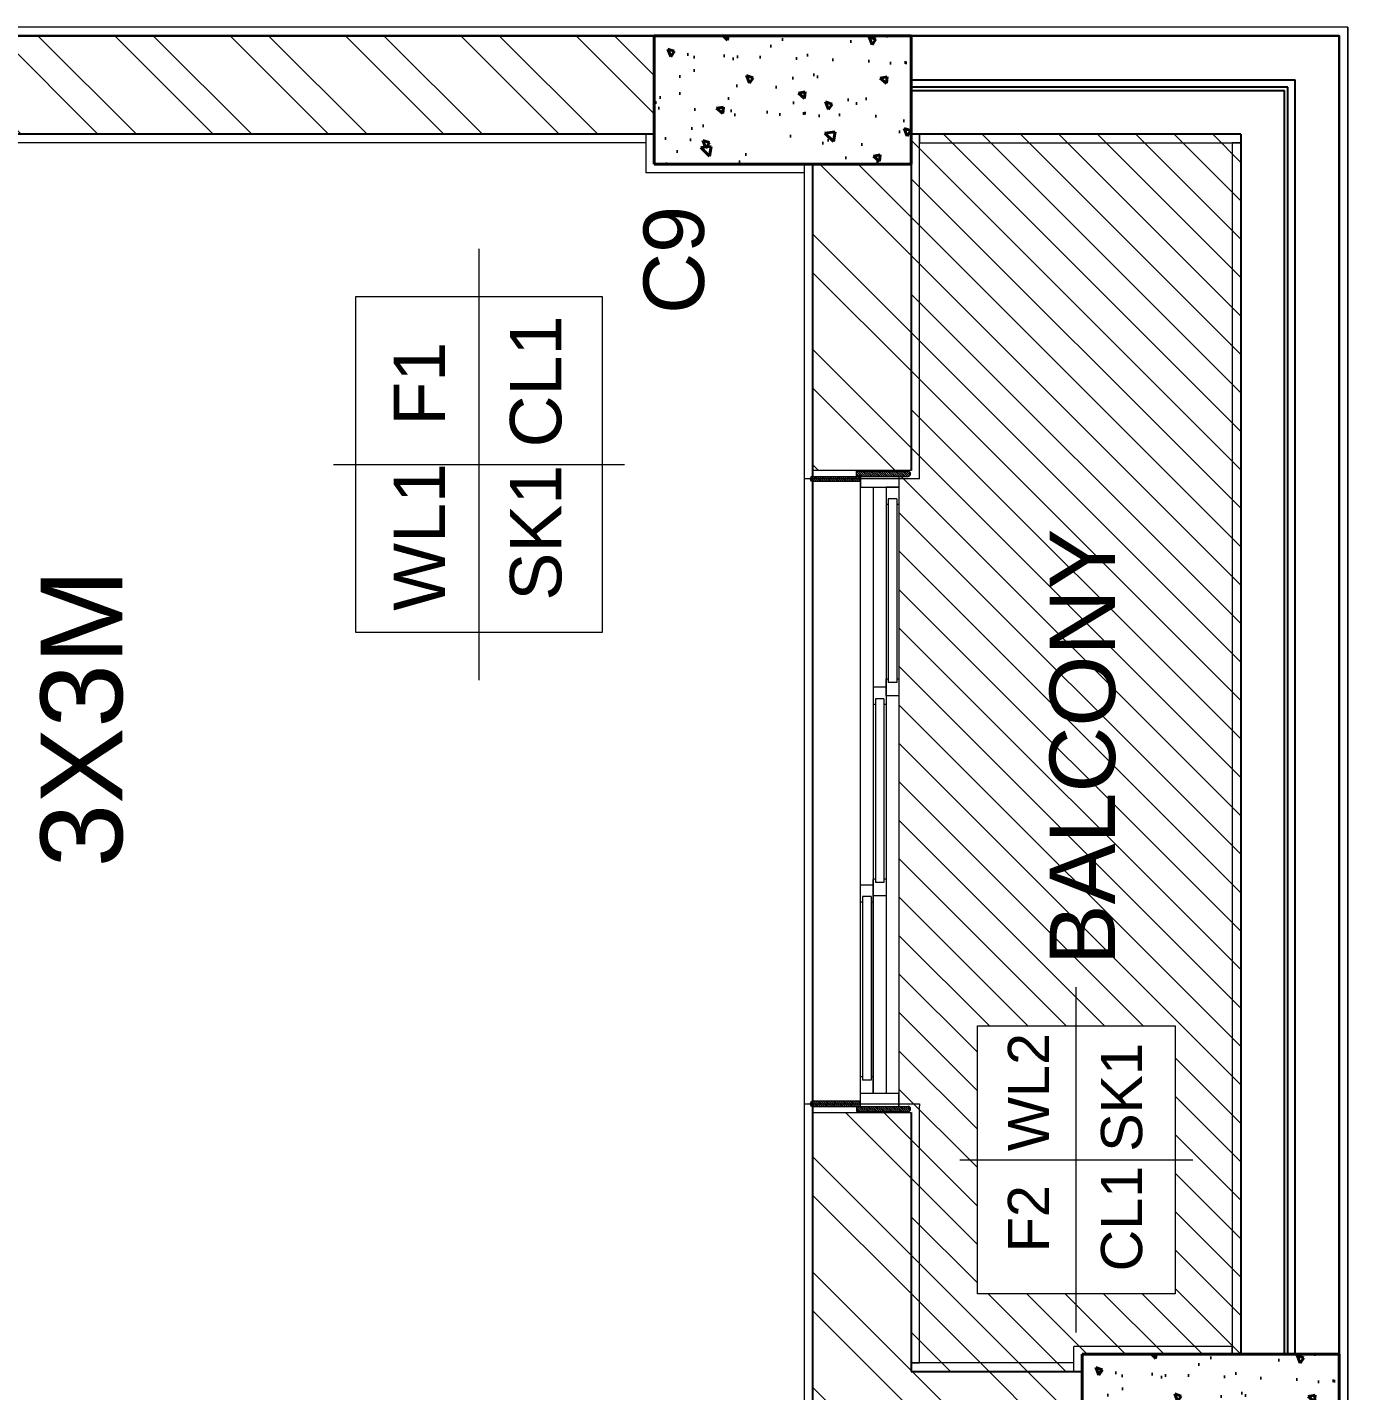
# Model space of a CAD drawing. Header units: millimetres. Extents: x 90 to 321, y 179 to 304.
# Drawn here: x 127.334 to 130.419, y 232.337 to 235.522 of the extents above; entities that cross this region are included whole.
import ezdxf

# ---------------------------------------------------------------- set-up
doc = ezdxf.new("R2010")
doc.units = ezdxf.units.MM
doc.linetypes.add('DASHDOTX2', pattern=[50.8, 25.4, -12.7, 0, -12.7])
for name, color, linetype, lineweight in [('CENTERLINE', 251, 'DASHDOTX2', 15), ('COLUMN', 7, 'Continuous', 40), ('DOOR', 7, 'Continuous', 20), ('HATCH', 250, 'Continuous', 13), ('LEVEL', 251, 'Continuous', 13), ('NAMES', 252, 'Continuous', 15), ('PLASTER', 252, 'Continuous', 15)]:
    doc.layers.add(name, color=color, linetype=linetype, lineweight=lineweight)
doc.styles.get("Standard").update_dxf_attribs({"font": 'arial.ttf'})

msp = doc.modelspace()

# ---------------------------------------------------------------- hatches: boundary and pattern name
at = {"layer": 'COLUMN'}
h = msp.add_hatch(dxfattribs=at)
h.set_pattern_fill('AR-CONC', color=256, scale=0.001, angle=90)
h.set_pattern_definition([(140, (147.643, 163.12624), (0.0159391, 0.18218467), [0.01905, -0.20955]), (85, (147.643, 163.12624), (-0.19105685, -0.0352434), [0.01524, -0.1676406]), (190.45144, (147.64433, 163.14142), (-0.17511775, 0.14694125), [0.01619, -0.17809024]), (136.1842, (147.5922, 163.12624), (0.0420423, 0.27107904), [0.028575, -0.314325]), (186.63556, (147.5957, 163.14883), (-0.2474261, 0.2374041), [0.024285, -0.2671356]), (81.18415, (147.5922, 163.12624), (-0.2474261, 0.2374041), [0.02286, -0.2514597]), (111, (147.6049, 163.15164), (0.1022652, 0.1516144), [0.01905, -0.20955]), (56, (147.6049, 163.15164), (-0.18418797, 0.06180203), [0.01524, -0.16764]), (161.45145, (147.61342, 163.16428), (-0.08192277, 0.2134164), [0.01619, -0.17808994]), (127.5, (147.643, 163.12624), (-0.08455504, 0.003088603), [0, -0.165608, 0, -0.17018, 0, -0.168275]), (97.5, (147.643, 163.12624), (-0.10018057, 0.06681966), [0, -0.097028, 0, -0.161798, 0, -0.064135]), (57.5, (147.643, 163.0696), (0.005728744, 0.135590595), [0, -0.0635, 0, -0.19812, 0, -0.26289]), (47.5, (147.643, 163.0442), (-0.0254265, 0.14812918), [0, -0.08255, 0, -0.131572, 0, -0.18669])])
h.paths.add_polyline_path([(128.7986, 235.50238), (128.7986, 235.20238), (129.3986, 235.20238), (129.3986, 235.50238)])
h = msp.add_hatch(dxfattribs=at)
h.set_pattern_fill('AR-CONC', color=256, scale=0.001, angle=90)
h.set_pattern_definition([(140, (148.643, 160.04642), (0.0159391, 0.18218467), [0.01905, -0.20955]), (85, (148.643, 160.04642), (-0.19105685, -0.0352434), [0.01524, -0.1676406]), (190.45144, (148.64433, 160.0616), (-0.17511775, 0.14694125), [0.01619, -0.17809024]), (136.1842, (148.5922, 160.04642), (0.0420423, 0.27107904), [0.028575, -0.314325]), (186.63556, (148.5957, 160.069), (-0.2474261, 0.2374041), [0.024285, -0.2671356]), (81.18415, (148.5922, 160.04642), (-0.2474261, 0.2374041), [0.02286, -0.2514597]), (111, (148.6049, 160.07182), (0.1022652, 0.1516144), [0.01905, -0.20955]), (56, (148.6049, 160.07182), (-0.18418797, 0.06180203), [0.01524, -0.16764]), (161.45145, (148.61342, 160.08446), (-0.08192277, 0.2134164), [0.01619, -0.17808994]), (127.5, (148.643, 160.04642), (-0.08455504, 0.003088603), [0, -0.165608, 0, -0.17018, 0, -0.168275]), (97.5, (148.643, 160.04642), (-0.10018057, 0.06681966), [0, -0.097028, 0, -0.161798, 0, -0.064135]), (57.5, (148.643, 159.98978), (0.005728744, 0.135590595), [0, -0.0635, 0, -0.19812, 0, -0.26289]), (47.5, (148.643, 159.96438), (-0.0254265, 0.14812918), [0, -0.08255, 0, -0.131572, 0, -0.18669])])
h.paths.add_polyline_path([(129.7986, 232.42256), (129.7986, 232.12256), (130.3986, 232.12256), (130.3986, 232.42256)])
at = {"layer": 'DOOR'}
h = msp.add_hatch(dxfattribs=at)
h.set_pattern_fill('ANSI31', color=256, scale=0.001, angle=90)
h.set_pattern_definition([(135, (208.6450184, 50.5041842), (-0.00224506403, -0.00224506403), [])])
h.paths.add_polyline_path([(129.39153, 234.47324, 1), (129.39153, 234.48524), (129.27102, 234.48524), (129.27102, 234.47324)])
h.paths.add_polyline_path([(129.28018, 234.46124), (129.28018, 234.47324), (129.16883, 234.47324, 1), (129.16883, 234.46124)])
h.paths.add_polyline_path([(129.39153, 232.98952, 1), (129.39153, 233.00152), (129.27102, 233.00152), (129.27102, 232.98952)])
h.paths.add_polyline_path([(129.28018, 233.00152), (129.28018, 233.01352), (129.16883, 233.01352, 1), (129.16883, 233.00152)])
at = {"layer": 'HATCH'}
h = msp.add_hatch(dxfattribs=at)
h.set_pattern_fill('ANSI32', color=256, scale=0.02, angle=90)
h.set_pattern_definition([(135, (194.2038, -317.71355), (-0.13470384, -0.13470384), []), (135, (194.2038, -317.62375), (-0.13470384, -0.13470384), [])])
h.paths.add_polyline_path([(124.6186, 235.20238), (124.6186, 229.10763), (124.8486, 229.10763), (124.8486, 229.50891), (124.84893, 231.27256), (125.1486, 231.27252), (125.1486, 231.50255), (124.84865, 231.50256), (124.84865, 231.50256), (124.8486, 232.84256), (125.1486, 232.84252), (125.1486, 233.07252), (124.8486, 233.07256), (124.8486, 235.20238)])
h.paths.add_polyline_path([(124.9186, 229.07237), (124.9186, 228.95237), (126.1686, 228.9522), (126.1686, 229.14178), (126.04874, 229.14178), (126.04874, 229.11714), (126.0486, 229.0732), (126.0486, 229.0722)])
h.paths.add_polyline_path([(125.7486, 233.07243), (125.7486, 232.84243), (125.9386, 232.8424), (125.9386, 231.5024), (125.7486, 231.50243), (125.7486, 231.27243), (126.0488, 231.27238), (126.0486, 229.94214), (126.1686, 229.94214), (126.1686, 233.14269), (126.04883, 233.14269), (126.04883, 233.07238)])
h.paths.add_polyline_path([(127.2886, 229.07238), (127.2886, 229.1325), (127.1686, 229.1325), (127.1686, 229.07238), (127.1686, 228.45526), (127.2886, 228.45526), (127.2886, 228.95238), (129.7986, 228.95238), (129.7986, 229.07238)])
h.paths.add_polyline_path([(130.1686, 228.77238), (130.1686, 228.23345), (130.3986, 228.23345), (130.3986, 228.77238)])
h.paths.add_polyline_path([(130.1686, 227.23131), (130.1686, 226.76238), (130.3986, 226.76238), (130.3986, 227.23131)])
h.paths.add_polyline_path([(130.1686, 229.8466), (130.1686, 229.07238), (130.3986, 229.07238), (130.3986, 229.8466)])
h.paths.add_polyline_path([(130.1686, 232.12256), (130.1686, 231.3466), (130.3986, 231.3466), (130.3986, 232.12256)])
h.paths.add_polyline_path([(129.3986, 232.38238), (129.3986, 232.98738), (129.1686, 232.98738), (129.1686, 232.27238), (127.1686, 232.27238), (127.1686, 230.1325), (127.2886, 230.1325), (127.2886, 232.15238), (129.7986, 232.15238), (129.7986, 232.38238)])
h.paths.add_polyline_path([(129.1686, 235.20238), (129.1686, 234.48738), (129.3986, 234.48738), (129.3986, 235.20238)])
h.paths.add_polyline_path([(125.2186, 235.50238), (125.2186, 235.27251), (126.0486, 235.27238), (126.0488, 233.94269), (126.1686, 233.94269), (126.1686, 235.27238), (128.7986, 235.27238), (128.7986, 235.50238)])
at = {"layer": 'LEVEL'}
h = msp.add_hatch(dxfattribs=at)
h.set_pattern_fill('ANSI31', color=256, scale=0.02, angle=90)
h.set_pattern_definition([(135, (194.2038, -317.713555), (-0.0449012806, -0.0449012806), [])])
h.paths.add_polyline_path([(113.06788, 222.82754), (113.06788, 219.46766), (113.43788, 219.46766), (113.83788, 219.46766), (113.83788, 219.99677), (113.8663, 219.99677), (113.8663, 222.16849), (113.85369, 222.16849), (113.84495, 222.16849, -1), (113.84495, 222.18049), (113.83788, 222.18263), (113.83788, 222.82754)])
h.paths.add_polyline_path([(113.64765, 220.36096), (113.64765, 219.7347), (113.18603, 219.7347), (113.18603, 220.36096)], flags=16)
h.paths.add_polyline_path([(113.06788, 226.44754), (113.06788, 223.08766), (113.83788, 223.08766), (113.83788, 223.1076), (113.83788, 223.73257), (113.84495, 223.73471, -1), (113.84495, 223.74671), (113.8663, 223.74671), (113.8663, 225.91843), (113.84495, 225.91843, -1), (113.84495, 225.93043), (113.83788, 225.93257), (113.83788, 226.44754)])
h.paths.add_polyline_path([(113.64203, 224.02088), (113.64203, 223.39461), (113.18041, 223.39461), (113.18041, 224.02088)], flags=16)
h.paths.add_polyline_path([(129.7986, 213.49372), (129.7986, 213.53215), (129.3986, 213.53215), (129.3986, 212.92715), (129.39153, 212.92501, -1), (129.39153, 212.91301), (129.37018, 212.91301), (129.37018, 212.88301), (129.37018, 211.44129), (129.39153, 211.44129, -1), (129.39153, 211.42929), (129.3986, 211.42715), (129.3986, 210.64215), (130.1686, 210.64215), (130.1686, 213.49372)])
h.paths.add_polyline_path([(130.03662, 211.3955), (130.03662, 210.76923), (129.57501, 210.76923), (129.57501, 211.3955)], flags=16)
h.paths.add_polyline_path([(129.3986, 222.84238), (129.3986, 222.80727), (129.3986, 222.17471), (129.39153, 222.17257, -1), (129.39153, 222.16057), (129.37018, 222.16057), (129.37018, 219.98885), (129.39153, 219.98885, -0.4142136), (129.39753, 219.98285), (129.3986, 220.04727), (129.3986, 219.45215), (130.1686, 219.45215), (130.1686, 222.84238)])
h.paths.add_polyline_path([(130.03135, 220.26458), (130.03135, 219.63831), (129.56973, 219.63831), (129.56973, 220.26458)], flags=16)
h.paths.add_polyline_path([(129.7986, 226.46238), (129.3986, 226.46238), (129.3986, 225.93982), (129.39153, 225.93769, -1), (129.39153, 225.92569), (129.37018, 225.92569), (129.37018, 223.75396), (129.39153, 223.75396, -1), (129.39153, 223.74196), (129.3986, 223.73982), (129.3986, 223.07215), (130.1686, 223.07215), (130.1686, 226.46238)])
h.paths.add_polyline_path([(130.04238, 223.95483), (130.04238, 223.32856), (129.58076, 223.32856), (129.58076, 223.95483)], flags=16)
h.paths.add_polyline_path([(129.3986, 235.27238), (129.3986, 235.20238), (129.3986, 234.48738), (129.39153, 234.48524, -1), (129.39153, 234.47324), (129.37018, 234.47324), (129.37018, 233.00152), (129.38279, 233.00152), (129.39153, 233.00152, -1), (129.39153, 232.98952), (129.3986, 232.98738), (129.3986, 232.38238), (129.7986, 232.38238), (129.7986, 232.42256), (130.1686, 232.42256), (130.1686, 235.27238)])
h.paths.add_polyline_path([(130.01513, 233.18982), (130.01513, 232.56356), (129.55352, 232.56356), (129.55352, 233.18982)], flags=16)
h.paths.add_polyline_path([(129.96485, 232.87086), (129.96485, 233.17453), (129.81567, 233.17453), (129.81567, 232.87086)], flags=8)
h.paths.add_polyline_path([(129.96485, 232.59132), (129.96485, 232.88751), (129.81567, 232.88751), (129.81567, 232.59132)], flags=8)
h.paths.add_polyline_path([(129.74505, 232.87272), (129.74505, 233.19725), (129.6002, 233.19725), (129.6002, 232.87272)], flags=24)
h.paths.add_polyline_path([(129.74505, 232.63673), (129.74505, 232.84181), (129.6002, 232.84181), (129.6002, 232.63673)], flags=8)
h.paths.add_polyline_path([(129.91719, 233.29158), (129.91719, 234.39086), (129.68001, 234.39086), (129.68001, 233.29158)], flags=24)

# ---------------------------------------------------------------- linework, layer by layer
for p, q in [((129.3986, 235.50238), (124.6186, 235.50238)), ((129.3986, 235.50238), (129.3986, 234.48738)), ((130.3986, 235.50238), (129.3986, 235.50238)), ((130.3986, 231.3466), (130.3986, 235.50238)), ((129.3986, 235.39988), (130.2961, 235.39988)), ((130.2786, 235.38238), (129.3986, 235.38238)), ((129.3986, 235.37488), (130.2711, 235.37488)), ((130.2711, 232.42081), (130.2711, 235.37488)), ((130.2786, 232.42256), (130.2786, 235.38238)), ((130.2961, 232.42081), (130.2961, 235.39988)), ((128.7986, 235.27238), (126.1686, 235.27238)), ((130.1686, 235.27238), (129.3986, 235.27238)), ((130.1686, 235.27238), (130.1686, 232.42081)), ((129.1686, 235.20238), (129.1686, 232.27238)), ((129.3986, 232.98738), (129.3986, 232.38238)), ((129.3986, 232.38238), (129.7986, 232.38238)), ((129.83349, 232.38238), (129.84267, 232.38238))]:
    msp.add_line(p, q)
at = {"color": 2, "true_color": 0xf1eb1f}
msp.add_lwpolyline([(112.83788, 232.42256), (117.29788, 232.42256), (117.29788, 230.03722), (118.6186, 230.03722), (118.6186, 227.09688), (122.8486, 227.10789), (122.8486, 224.94896), (124.6186, 224.94896), (124.6186, 235.50256), (130.3986, 235.50238), (130.3986, 210.41215), (124.6186, 210.41215), (124.6186, 217.63754), (118.6186, 217.63754), (118.6186, 215.8581), (117.29788, 215.8581), (117.29788, 213.49372), (112.83788, 213.49372), (112.83788, 232.42256)], dxfattribs=at)
at = {"layer": 'COLUMN'}
for p, q in [((128.7986, 235.50238), (128.7986, 235.20238)), ((129.3986, 235.50238), (128.7986, 235.50238)), ((129.3986, 235.20238), (129.3986, 235.50238)), ((128.7986, 235.20238), (129.3986, 235.20238)), ((129.7986, 232.42256), (129.7986, 232.12256)), ((130.3986, 232.42256), (129.7986, 232.42256)), ((130.3986, 232.12256), (130.3986, 232.42256))]:
    msp.add_line(p, q, dxfattribs=at)
at = {"layer": 'DOOR'}
for p, q in [((129.3986, 234.48738), (129.1686, 234.48738)), ((129.27102, 234.48524), (129.39153, 234.48524)), ((129.27102, 234.47324), (129.27102, 234.48524)), ((129.16883, 234.47324), (129.39153, 234.47324)), ((129.28018, 234.46124), (129.16883, 234.46124)), ((129.28018, 233.00152), (129.28018, 234.47324)), ((129.28018, 234.47324), (129.37018, 234.47324)), ((129.28018, 234.47324), (129.28018, 234.44824)), ((129.28018, 234.44824), (129.37018, 234.44824)), ((129.28018, 234.44824), (129.31018, 234.44824)), ((129.31018, 234.44824), (129.31018, 233.03152)), ((129.37018, 234.44824), (129.34018, 234.44824)), ((129.34018, 234.44824), (129.34018, 233.03152)), ((129.34018, 234.44824), (129.34018, 234.42824)), ((129.34018, 234.44824), (129.34018, 234.40824)), ((129.37018, 234.47324), (129.37018, 233.00152)), ((129.37018, 234.44824), (129.37018, 234.39824)), ((129.37018, 234.44824), (129.37018, 233.94824)), ((129.34518, 234.42104), (129.34518, 233.99163)), ((129.36518, 234.42104), (129.34518, 234.42104)), ((129.36518, 234.42104), (129.36518, 233.99163)), ((129.34018, 234.40824), (129.34518, 234.40824)), ((129.36518, 234.40824), (129.37018, 234.40824)), ((129.34018, 233.98088), (129.31018, 233.98088)), ((129.31018, 233.98088), (129.31018, 233.94088)), ((129.34018, 233.96047), (129.34018, 234.00047)), ((129.34018, 234.00047), (129.34518, 234.00047)), ((129.34018, 233.96047), (129.34018, 233.98047)), ((129.36518, 233.99163), (129.34518, 233.99163)), ((129.36518, 234.00047), (129.37018, 234.00047)), ((129.31018, 233.94088), (129.31518, 233.94088)), ((129.31518, 233.95368), (129.31518, 233.52427)), ((129.33518, 233.95368), (129.31518, 233.95368)), ((129.33518, 233.95368), (129.33518, 233.52427)), ((129.33518, 233.94088), (129.34018, 233.94088)), ((129.37018, 233.96047), (129.34018, 233.96047)), ((129.34018, 233.94824), (129.34018, 233.44824)), ((129.31018, 233.53311), (129.31518, 233.53311)), ((129.31018, 233.03152), (129.31018, 233.53152)), ((129.33518, 233.52427), (129.31518, 233.52427)), ((129.33518, 233.53311), (129.34018, 233.53311)), ((129.28018, 233.4793), (129.28018, 233.5193)), ((129.28018, 233.5193), (129.31018, 233.5193)), ((129.34018, 233.49311), (129.31018, 233.49311)), ((129.28018, 233.4793), (129.28518, 233.4793)), ((129.28518, 233.49209), (129.28518, 233.06269)), ((129.30518, 233.49209), (129.28518, 233.49209)), ((129.30518, 233.49209), (129.30518, 233.06269)), ((129.30518, 233.4793), (129.31018, 233.4793)), ((129.28018, 233.03152), (129.28018, 233.07152)), ((129.28018, 233.07152), (129.28518, 233.07152)), ((129.30518, 233.06269), (129.28518, 233.06269)), ((129.30518, 233.07152), (129.31018, 233.07152)), ((129.37018, 233.03152), (129.28018, 233.03152)), ((129.37018, 233.00152), (129.37018, 233.03152)), ((129.1686, 232.98738), (129.3986, 232.98738)), ((129.28018, 233.01352), (129.16883, 233.01352)), ((129.16883, 233.00152), (129.39153, 233.00152)), ((129.27102, 233.00152), (129.27102, 232.98952)), ((129.27102, 232.98952), (129.39153, 232.98952)), ((129.29279, 233.00152), (129.38279, 233.00152))]:
    msp.add_line(p, q, dxfattribs=at)
for centre, start, end in [((129.39153, 234.47924), 270, 90), ((129.16883, 234.46724), 90, 270), ((129.16883, 233.00752), 90, 270), ((129.39153, 232.99552), 270, 90)]:
    msp.add_arc(centre, 0.006, start, end, dxfattribs=at)
at = {"layer": 'NAMES'}
for p, q in [((128.38911, 235.00477), (128.38911, 233.99713)), ((128.04894, 234.50095), (128.72927, 234.50095)), ((129.78433, 232.47364), (129.78433, 233.27974)), ((129.5122, 232.87669), (130.05646, 232.87669))]:
    msp.add_line(p, q, dxfattribs=at)
for points in [[(128.1006, 234.89237), (128.1006, 234.10953), (128.67762, 234.10953), (128.67762, 234.89237)], [(129.55352, 232.56356), (129.55352, 233.18982), (130.01513, 233.18982), (130.01513, 232.56356)]]:
    msp.add_lwpolyline(points, close=True, dxfattribs=at)
at = {"layer": 'PLASTER'}
for p, q in [((130.4186, 235.52238), (124.5986, 235.52238)), ((130.4186, 210.39215), (130.4186, 235.52238)), ((130.4186, 235.52238), (130.4186, 231.3266)), ((128.7786, 235.25238), (126.1886, 235.25238)), ((128.7786, 235.27238), (128.7786, 235.18238)), ((128.7786, 235.27238), (128.7786, 235.25238)), ((129.4186, 234.46738), (129.4186, 235.27238)), ((129.4186, 235.27238), (129.4186, 235.25238)), ((129.4186, 235.25238), (129.4386, 235.25238)), ((129.4386, 235.25238), (130.1686, 235.25238)), ((130.1686, 235.25238), (130.1486, 235.25238)), ((130.1486, 235.25238), (130.1486, 232.42081)), ((129.1486, 235.18238), (128.7786, 235.18238)), ((129.1486, 235.20238), (129.1486, 232.27238)), ((129.1486, 235.20238), (129.1486, 235.18238)), ((129.4186, 234.46738), (129.1486, 234.46738)), ((129.1486, 233.00738), (129.4186, 233.00738)), ((129.4186, 233.00738), (129.4186, 233.00211)), ((129.4186, 232.40238), (129.4186, 233.00211)), ((130.1486, 232.44081), (129.7786, 232.44081)), ((129.7786, 232.38238), (129.7786, 232.44081)), ((130.1486, 232.42081), (130.1486, 232.44081)), ((129.7786, 232.40238), (129.3986, 232.40238)), ((129.3986, 232.40238), (129.4186, 232.40238)), ((129.7786, 232.38238), (129.7786, 232.40238)), ((129.7986, 232.38238), (129.7786, 232.38238))]:
    msp.add_line(p, q, dxfattribs=at)

# ---------------------------------------------------------------- texts
at = {"layer": 'CENTERLINE', "linetype": 'ByBlock'}
msp.add_text('C9', height=0.141395, rotation=90, dxfattribs=at).set_placement((128.91478, 234.85272))
at = {"layer": 'NAMES'}
for s, height, p in [('CL1', 0.120217, (128.58164, 234.54097)), ('F1', 0.120217, (128.30984, 234.59179)), ('WL1', 0.120217, (128.30984, 234.15921)), ('SK1', 0.120217, (128.58164, 234.18302)), ('BALCONY', 0.152804, (129.87506, 233.33111)), ('3X3M', 0.191005, (127.55603, 233.55994)), ('WL2', 0.096173, (129.72091, 232.89686)), ('SK1', 0.096173, (129.93835, 232.89572)), ('CL1', 0.096173, (129.93835, 232.61618)), ('F2', 0.096173, (129.72091, 232.66088))]:
    msp.add_text(s, height=height, rotation=90, dxfattribs=at).set_placement(p)

doc.saveas('drawing.dxf')
